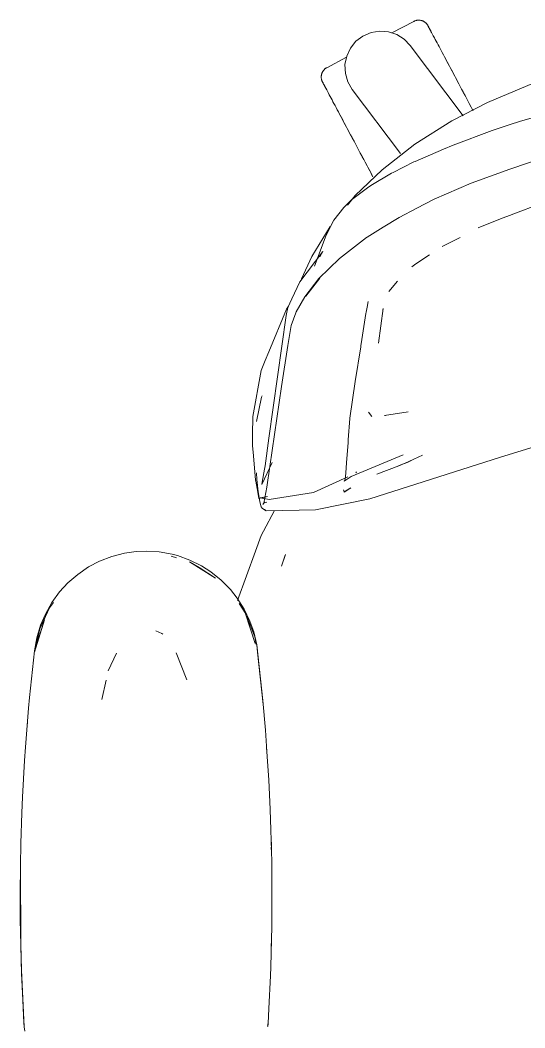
# Model space of a CAD drawing. Header units: millimetres. Extents: x 155927 to 317870, y -36033 to 97293.
# Drawn here: x 227355.3 to 227549.6, y 11786.4 to 12174.1 of the extents above; entities that cross this region are included whole.
import ezdxf

# ---------------------------------------------------------------- set-up
doc = ezdxf.new("R2010")
doc.units = ezdxf.units.MM
doc.header["$MEASUREMENT"] = 0
doc.layers.add('G-IMPT', color=8, linetype='CONTINUOUS', lineweight=9)
doc.layers.add('I-FURN', color=8, linetype='CONTINUOUS', lineweight=9)

msp = doc.modelspace()

# ---------------------------------------------------------------- linework, layer by layer
at = {"layer": 'G-IMPT'}
for p, q in [((227553.26, 12149.94), (227535.29, 12142.42)), ((227547.51, 12135.15), (227578.34, 12144.09)), ((227535.29, 12142.42), (227521.51, 12135.33)), ((227521.51, 12135.33), (227507.22, 12126.36)), ((227547.51, 12135.15), (227543.91, 12133.96)), ((227537.09, 12131.61), (227522.01, 12126.01)), ((227537.09, 12131.61), (227543.91, 12133.96)), ((227507.22, 12126.36), (227494.62, 12116.55)), ((227507.37, 12119.76), (227518.33, 12124.53)), ((227518.33, 12124.53), (227522.01, 12126.01)), ((227498.92, 12115.54), (227506.93, 12119.54)), ((227507.37, 12119.76), (227506.93, 12119.54)), ((227543.86, 12116.84), (227558.78, 12121.85)), ((227484.32, 12106.59), (227494.62, 12116.55)), ((227498.92, 12115.54), (227498.32, 12115.24)), ((227543.86, 12116.84), (227528.98, 12111.39)), ((227498.32, 12115.24), (227490.32, 12110.5)), ((227482.9, 12104.92), (227489.03, 12109.64)), ((227489.03, 12109.64), (227490.32, 12110.5)), ((227528.98, 12111.39), (227514.76, 12105.21)), ((227479.88, 12102.03), (227482.9, 12104.92)), ((227484.32, 12106.59), (227481.32, 12102.92)), ((227508.03, 12101.82), (227514.76, 12105.21)), ((227560.12, 12105.25), (227542.67, 12098.54)), ((227476.02, 12097.17), (227479.88, 12102.03)), ((227508.03, 12101.82), (227501.24, 12098.25)), ((227475.4, 12096.03), (227474.23, 12093.59)), ((227476.02, 12097.17), (227475.4, 12096.03)), ((227495.01, 12094.48), (227501.24, 12098.25)), ((227540.94, 12097.88), (227531.62, 12094.15)), ((227542.67, 12098.54), (227540.94, 12097.88)), ((227467.59, 12083.22), (227474.71, 12094.67)), ((227474.23, 12093.59), (227473.16, 12091.36)), ((227495.01, 12094.48), (227488.91, 12090.6)), ((227531.62, 12094.15), (227533.86, 12095.15)), ((227468.65, 12079.46), (227473.16, 12091.36)), ((227478.22, 12082.41), (227488.66, 12090.43)), ((227488.91, 12090.6), (227488.66, 12090.43)), ((227517.78, 12086.98), (227524.75, 12090.52)), ((227471.88, 12085.11), (227462.94, 12073.41)), ((227471.88, 12085.11), (227470.72, 12083.08)), ((227463.61, 12074.6), (227467.59, 12083.22)), ((227478.22, 12082.41), (227470.32, 12074.68)), ((227507.17, 12079.96), (227512.31, 12083.45)), ((227512.31, 12083.45), (227512.89, 12083.84)), ((227507.17, 12079.96), (227506.07, 12079.21)), ((227459.9, 12066.89), (227462.94, 12073.41)), ((227464.9, 12067.71), (227470.32, 12074.68)), ((227470.63, 12074.88), (227465.23, 12067.94)), ((227470.63, 12074.88), (227467.82, 12071.31)), ((227500.54, 12073.68), (227497.2, 12069.78)), ((227465.23, 12067.94), (227467.82, 12071.31)), ((227459.9, 12066.89), (227458.33, 12063.52)), ((227464.9, 12067.71), (227461.61, 12061.88)), ((227489.34, 12065.87), (227488.88, 12063.7)), ((227457.84, 12062.96), (227451.05, 12046.51)), ((227457.68, 12060.53), (227458.33, 12063.52)), ((227458.62, 12064.13), (227457.84, 12062.96)), ((227459.65, 12056.66), (227461.4, 12061.45)), ((227461.61, 12061.88), (227461.4, 12061.45)), ((227486.58, 12049.53), (227488.39, 12061.25)), ((227488.39, 12061.25), (227488.46, 12061.72)), ((227488.88, 12063.7), (227488.46, 12061.72)), ((227493.26, 12049.83), (227495.04, 12063.18)), ((227495.04, 12063.18), (227494.9, 12062.71)), ((227451.01, 12013.31), (227457.68, 12060.53)), ((227459.65, 12056.66), (227458.35, 12048.99)), ((227486.58, 12049.53), (227486.49, 12048.92)), ((227451.05, 12046.51), (227449.66, 12043.15)), ((227455.95, 12033.22), (227458.35, 12048.99)), ((227484.29, 12035.05), (227486.41, 12048.41)), ((227486.41, 12048.41), (227486.49, 12048.92)), ((227448.06, 12039.29), (227449.66, 12043.15)), ((227444.83, 12021.59), (227448.06, 12039.29)), ((227484.29, 12035.05), (227482.26, 12020.98)), ((227451.4, 12002.35), (227455.95, 12033.22)), ((227446.24, 12019.73), (227448.28, 12029.04)), ((227448.28, 12029.04), (227448.43, 12029.61)), ((227490.64, 12021.64), (227489.36, 12023.28)), ((227495.59, 12021.99), (227504.75, 12023.39)), ((227444.83, 12021.59), (227444.8, 12014.63)), ((227482.25, 12020.9), (227481.63, 12012.66)), ((227482.25, 12020.9), (227482.26, 12020.98)), ((227495.59, 12021.99), (227495.94, 12022.04)), ((227444.8, 12014.63), (227444.8, 12010.46)), ((227570.15, 12015.14), (227540.18, 12005.95)), ((227451.01, 12013.31), (227449.57, 12002.65)), ((227481.56, 12011.67), (227481, 12003.81)), ((227481.63, 12012.66), (227481.56, 12011.67)), ((227445.14, 12006.5), (227444.8, 12010.46)), ((227482.78, 11998.5), (227502.76, 12006.94)), ((227445.94, 11997.18), (227445.14, 12006.5)), ((227448.38, 11995.47), (227452.37, 12003.87)), ((227481, 12003.81), (227480.7, 11999.94)), ((227540.18, 12005.95), (227489.93, 11989.96)), ((227506.02, 12004.66), (227500.91, 12002.64)), ((227500.91, 12002.64), (227504.96, 12004.24)), ((227501.12, 12002.64), (227506.02, 12004.66)), ((227503.5, 12003.67), (227510.21, 12006.71)), ((227446.46, 11997.34), (227446.25, 11999.93)), ((227449.35, 12001.35), (227448.52, 11996.33)), ((227449.35, 12001.35), (227449.57, 12002.65)), ((227450.29, 11994.5), (227451.4, 12002.35)), ((227480.7, 11999.86), (227480.4, 11997.48)), ((227480.7, 11999.86), (227480.7, 11999.94)), ((227484.5, 11999.96), (227484.77, 12000.39)), ((227501.12, 12002.64), (227492.65, 11999.39)), ((227445.94, 11997.18), (227445.99, 11996.71)), ((227445.99, 11996.71), (227446.8, 11992.46)), ((227446.98, 11992.66), (227446.46, 11997.34)), ((227448.38, 11995.47), (227448.52, 11996.33)), ((227468.28, 11992.4), (227481.46, 11998.39)), ((227480.11, 11996.74), (227482.78, 11998.5)), ((227480.4, 11997.47), (227480.11, 11996.74)), ((227480.4, 11997.47), (227480.4, 11997.48)), ((227446.8, 11992.46), (227447.24, 11990.13)), ((227447.06, 11992.04), (227446.98, 11992.66)), ((227447.06, 11992.04), (227447.59, 11988.76)), ((227449.18, 11988.23), (227450.29, 11994.5)), ((227468.28, 11992.4), (227451.23, 11989.68)), ((227479.81, 11993.47), (227480.09, 11992.6)), ((227482.57, 11994.13), (227480.09, 11992.6)), ((227480.09, 11992.6), (227482.56, 11994.09)), ((227480.11, 11992.54), (227480.09, 11992.6)), ((227480.11, 11992.54), (227482.57, 11994.13)), ((227450.52, 11990.86), (227447.24, 11990.13)), ((227448.14, 11986.9), (227447.59, 11988.76)), ((227450.52, 11990.86), (227447.65, 11990.37)), ((227447.65, 11990.37), (227451.23, 11989.68)), ((227449.35, 11988.85), (227448.79, 11987.75)), ((227449.18, 11988.25), (227448.79, 11987.75)), ((227449.35, 11988.85), (227449.18, 11988.23)), ((227449.18, 11988.25), (227449.72, 11988.58)), ((227450.22, 11988.65), (227449.72, 11988.58)), ((227468.98, 11985.77), (227489.93, 11989.96)), ((227448.14, 11986.9), (227448.46, 11986.36)), ((227448.46, 11986.36), (227448.96, 11985.99)), ((227449.99, 11985.38), (227448.96, 11985.99)), ((227449.58, 11985.86), (227448.96, 11985.99)), ((227448.96, 11985.99), (227449.03, 11985.97)), ((227449.58, 11985.86), (227449.03, 11985.97)), ((227453.18, 11985.45), (227449.04, 11977.55)), ((227468.98, 11985.77), (227449.99, 11985.38)), ((227445.93, 11969.81), (227448.12, 11975.79)), ((227449.04, 11977.55), (227448.12, 11975.79)), ((227395.41, 11969.01), (227390.54, 11967.75)), ((227395.41, 11969.01), (227399.92, 11969.66)), ((227403.77, 11969.83), (227399.92, 11969.66)), ((227403.77, 11969.83), (227408.81, 11969.53)), ((227408.81, 11969.53), (227413.76, 11968.65)), ((227413.76, 11968.65), (227415.89, 11968.09)), ((227420.66, 11966.38), (227415.89, 11968.09)), ((227438.98, 11950.88), (227445.93, 11969.81)), ((227457.52, 11968.51), (227455.89, 11964.05)), ((227457.52, 11968.51), (227457.26, 11967.93)), ((227381.67, 11963.73), (227385.83, 11965.92)), ((227385.83, 11965.92), (227390.54, 11967.75)), ((227415.45, 11967.29), (227413.42, 11967.91)), ((227420.56, 11965.73), (227424.24, 11963.57)), ((227420.56, 11965.73), (227430.51, 11959.41)), ((227420.66, 11966.38), (227425.17, 11964.14)), ((227425.17, 11964.14), (227428.72, 11961.87)), ((227455.89, 11964.05), (227457.26, 11967.93)), ((227377.5, 11960.9), (227373.66, 11957.57)), ((227381.67, 11963.73), (227377.5, 11960.9)), ((227424.24, 11963.57), (227430.51, 11959.41)), ((227432.69, 11958.68), (227428.72, 11961.87)), ((227370.5, 11954.14), (227373.66, 11957.57)), ((227432.69, 11958.68), (227436.24, 11955.08)), ((227370.5, 11954.14), (227367.5, 11950.05)), ((227436.24, 11955.08), (227438.86, 11951.77)), ((227364.99, 11945.61), (227367.5, 11950.05)), ((227368.19, 11950.09), (227366.6, 11947.99)), ((227441.59, 11947.44), (227438.86, 11951.77)), ((227441.99, 11946.12), (227439.56, 11949.7)), ((227362.86, 11939.92), (227366.6, 11947.99)), ((227364.99, 11945.61), (227363.18, 11941.37)), ((227441.59, 11947.44), (227443.78, 11942.86)), ((227441.99, 11946.12), (227442.89, 11943.41)), ((227441.99, 11946.12), (227445.8, 11934.27)), ((227445.59, 11936.9), (227442.39, 11945.08)), ((227360.82, 11930.95), (227364.65, 11943.41)), ((227363.18, 11941.37), (227361.71, 11936.51)), ((227364.65, 11943.41), (227361.73, 11934.27)), ((227442.89, 11943.41), (227445.8, 11934.27)), ((227443.78, 11942.86), (227445.23, 11938.73)), ((227362.86, 11939.92), (227360.95, 11931.52)), ((227407.59, 11939.22), (227409.82, 11938.2)), ((227409.82, 11938.2), (227410.27, 11937.9)), ((227446.39, 11933.77), (227445.23, 11938.73)), ((227360.82, 11931.47), (227361.71, 11936.51)), ((227360.82, 11930.95), (227361.73, 11934.27)), ((227446.17, 11933.85), (227445.59, 11936.9)), ((227446.39, 11933.77), (227448.84, 11910.82)), ((227446.39, 11933.77), (227446.72, 11930.95)), ((227446.39, 11933.77), (227448.74, 11912.33)), ((227358.91, 11913.54), (227360.82, 11931.47)), ((227392.39, 11930.58), (227389.12, 11923.8)), ((227419.49, 11920.25), (227415.34, 11930.68)), ((227448.84, 11910.82), (227446.72, 11930.95)), ((227386.79, 11912.75), (227388.36, 11920.19)), ((227358.57, 11909.41), (227358.91, 11913.54)), ((227448.74, 11912.33), (227449.72, 11900.94)), ((227357.32, 11894.35), (227358.57, 11909.41)), ((227357.97, 11902.54), (227358.14, 11904.21)), ((227450.45, 11890.65), (227449.72, 11900.94)), ((227357.32, 11894.35), (227356.99, 11889.26)), ((227450.32, 11892.69), (227450.18, 11894.11)), ((227450.32, 11892.69), (227450.41, 11890.79)), ((227450.45, 11890.65), (227451.01, 11881.78)), ((227356.99, 11889.26), (227356.18, 11875.13)), ((227451.55, 11870.47), (227451.01, 11881.78)), ((227355.93, 11869.1), (227356.18, 11875.13)), ((227355.93, 11869.1), (227355.54, 11857.34)), ((227451.55, 11870.47), (227451.85, 11862.59)), ((227355.79, 11864.22), (227355.68, 11862.28)), ((227355.68, 11862.28), (227355.66, 11860.78)), ((227452.14, 11850.29), (227451.85, 11862.59)), ((227355.37, 11848.92), (227355.54, 11857.34)), ((227451.93, 11858.72), (227452.01, 11857.06)), ((227452.01, 11857.06), (227452, 11854.98)), ((227355.37, 11848.92), (227355.29, 11838.13)), ((227355.37, 11848.92), (227355.33, 11828.74)), ((227355.37, 11848.92), (227355.49, 11818.91)), ((227452.14, 11850.29), (227452.21, 11844.81)), ((227452.22, 11830.1), (227452.21, 11844.81)), ((227355.49, 11818.91), (227355.29, 11838.13)), ((227355.33, 11828.74), (227355.49, 11818.91)), ((227355.33, 11828.74), (227355.83, 11807.34)), ((227355.33, 11828.74), (227355.79, 11808.55)), ((227355.37, 11828.74), (227355.35, 11826.7)), ((227452.17, 11825.59), (227452.22, 11830.1)), ((227355.35, 11826.7), (227355.43, 11824.49)), ((227452.17, 11825.59), (227451.79, 11809.92)), ((227355.49, 11818.91), (227355.83, 11807.34)), ((227451.99, 11818.86), (227451.99, 11816.65)), ((227451.88, 11813.96), (227451.99, 11816.65)), ((227451.79, 11809.92), (227451.67, 11806.37)), ((227355.83, 11807.34), (227355.79, 11808.55)), ((227355.79, 11808.55), (227356.88, 11786.77)), ((227355.79, 11808.55), (227356.77, 11788.38)), ((227355.83, 11807.34), (227356.88, 11786.77)), ((227451.05, 11793.81), (227451.67, 11806.37)), ((227451.05, 11793.81), (227450.77, 11788.15)), ((227356.88, 11786.77), (227356.77, 11788.38)), ((227356.88, 11786.77), (227357.13, 11785.12)), ((227450.49, 11786.89), (227450.77, 11788.38)), ((227450.77, 11788.15), (227450.61, 11786.89))]:
    msp.add_line(p, q, dxfattribs=at)
at = {"layer": 'I-FURN'}
for p, q in [((227506.85, 12173.64), (227498.45, 12169.17)), ((227506.85, 12173.64), (227507, 12173.71)), ((227507, 12173.71), (227507.15, 12173.78)), ((227507.15, 12173.78), (227507.29, 12173.84)), ((227507.29, 12173.84), (227507.45, 12173.9)), ((227507.45, 12173.9), (227507.6, 12173.95)), ((227507.6, 12173.95), (227507.75, 12173.99)), ((227507.75, 12173.99), (227507.91, 12174.02)), ((227507.91, 12174.02), (227508.07, 12174.06)), ((227508.07, 12174.06), (227508.23, 12174.08)), ((227508.23, 12174.08), (227508.39, 12174.1)), ((227508.39, 12174.1), (227508.55, 12174.11)), ((227508.55, 12174.11), (227508.71, 12174.11)), ((227508.71, 12174.11), (227508.87, 12174.11)), ((227508.87, 12174.11), (227509.03, 12174.1)), ((227509.03, 12174.1), (227509.19, 12174.09)), ((227509.19, 12174.09), (227509.35, 12174.07)), ((227509.35, 12174.07), (227509.51, 12174.04)), ((227509.51, 12174.04), (227509.67, 12174.01)), ((227509.67, 12174.01), (227509.83, 12173.96)), ((227509.83, 12173.96), (227509.98, 12173.92)), ((227509.98, 12173.92), (227510.13, 12173.87)), ((227510.13, 12173.87), (227510.28, 12173.81)), ((227510.28, 12173.81), (227510.43, 12173.74)), ((227510.43, 12173.74), (227510.58, 12173.67)), ((227510.58, 12173.67), (227510.72, 12173.6)), ((227510.72, 12173.6), (227510.86, 12173.52)), ((227510.86, 12173.52), (227510.99, 12173.43)), ((227490.4, 12169.34), (227493.73, 12169.89)), ((227493.73, 12169.89), (227497.09, 12169.62)), ((227497.09, 12169.62), (227500.29, 12168.56)), ((227510.99, 12173.43), (227511.13, 12173.34)), ((227511.13, 12173.34), (227511.25, 12173.24)), ((227511.25, 12173.24), (227511.38, 12173.14)), ((227511.38, 12173.14), (227511.5, 12173.03)), ((227511.5, 12173.03), (227511.61, 12172.92)), ((227511.61, 12172.92), (227511.72, 12172.8)), ((227511.72, 12172.8), (227511.83, 12172.68)), ((227511.83, 12172.68), (227511.93, 12172.55)), ((227511.93, 12172.55), (227512.03, 12172.42)), ((227512.03, 12172.42), (227512.12, 12172.29)), ((227512.12, 12172.29), (227512.2, 12172.15)), ((227512.2, 12172.15), (227512.28, 12172.01)), ((227512.28, 12172.01), (227512.31, 12171.97)), ((227512.31, 12171.97), (227512.32, 12171.95)), ((227512.33, 12171.93), (227512.31, 12171.97)), ((227512.31, 12171.97), (227512.31, 12171.97)), ((227512.32, 12171.95), (227512.35, 12171.89)), ((227512.37, 12171.84), (227512.33, 12171.93)), ((227512.35, 12171.89), (227512.4, 12171.79)), ((227512.44, 12171.72), (227512.37, 12171.84)), ((227512.4, 12171.79), (227512.48, 12171.65)), ((227512.53, 12171.56), (227512.44, 12171.72)), ((227512.48, 12171.65), (227512.57, 12171.47)), ((227512.63, 12171.36), (227512.53, 12171.56)), ((227512.57, 12171.47), (227512.69, 12171.25)), ((227512.76, 12171.12), (227512.63, 12171.36)), ((227512.69, 12171.25), (227512.83, 12171)), ((227512.91, 12170.84), (227512.76, 12171.12)), ((227512.83, 12171), (227512.98, 12170.7)), ((227513.08, 12170.52), (227512.91, 12170.84)), ((227512.98, 12170.7), (227513.16, 12170.36)), ((227513.27, 12170.17), (227513.08, 12170.52)), ((227513.16, 12170.36), (227513.36, 12169.99)), ((227513.48, 12169.77), (227513.27, 12170.17)), ((227513.36, 12169.99), (227513.58, 12169.58)), ((227513.7, 12169.34), (227513.48, 12169.77)), ((227482.47, 12163.37), (227484.6, 12165.98)), ((227484.6, 12165.98), (227487.3, 12168.01)), ((227487.3, 12168.01), (227490.4, 12169.34)), ((227500.29, 12168.56), (227503.15, 12166.76)), ((227503.15, 12166.76), (227505.49, 12164.33)), ((227513.58, 12169.58), (227513.82, 12169.13)), ((227513.95, 12168.88), (227513.7, 12169.34)), ((227513.82, 12169.13), (227514.07, 12168.65)), ((227514.22, 12168.38), (227513.95, 12168.88)), ((227514.07, 12168.65), (227514.35, 12168.13)), ((227514.5, 12167.84), (227514.22, 12168.38)), ((227514.35, 12168.13), (227514.64, 12167.58)), ((227514.81, 12167.27), (227514.5, 12167.84)), ((227514.64, 12167.58), (227514.95, 12167)), ((227515.13, 12166.67), (227514.81, 12167.27)), ((227515.46, 12166.04), (227515.13, 12166.67)), ((227515.82, 12165.37), (227515.46, 12166.04)), ((227481.03, 12160.32), (227482.47, 12163.37)), ((227505.49, 12164.33), (227525.88, 12137.26)), ((227516.18, 12164.68), (227515.82, 12165.37)), ((227516.57, 12163.96), (227516.18, 12164.68)), ((227516.97, 12163.21), (227516.57, 12163.96)), ((227517.38, 12162.43), (227516.97, 12163.21)), ((227517.81, 12161.63), (227517.38, 12162.43)), ((227480.94, 12159.86), (227473.36, 12155.83)), ((227480.36, 12157.01), (227481.03, 12160.32)), ((227518.24, 12160.81), (227517.81, 12161.63)), ((227518.69, 12159.96), (227518.24, 12160.81)), ((227519.16, 12159.09), (227518.69, 12159.96)), ((227519.63, 12158.2), (227519.16, 12159.09)), ((227520.11, 12157.3), (227519.63, 12158.2)), ((227471.66, 12154.1), (227471.73, 12154.24)), ((227471.73, 12154.24), (227471.82, 12154.38)), ((227471.82, 12154.38), (227471.9, 12154.52)), ((227471.9, 12154.52), (227471.99, 12154.65)), ((227471.99, 12154.65), (227472.09, 12154.78)), ((227472.09, 12154.78), (227472.2, 12154.9)), ((227472.2, 12154.9), (227472.3, 12155.02)), ((227472.3, 12155.02), (227472.42, 12155.14)), ((227472.42, 12155.14), (227472.53, 12155.25)), ((227472.53, 12155.25), (227472.65, 12155.35)), ((227472.65, 12155.35), (227472.78, 12155.46)), ((227472.78, 12155.46), (227472.91, 12155.55)), ((227472.91, 12155.55), (227473.04, 12155.64)), ((227473.04, 12155.64), (227473.18, 12155.73)), ((227473.18, 12155.73), (227473.32, 12155.81)), ((227473.32, 12155.81), (227473.36, 12155.83)), ((227480.5, 12153.64), (227480.36, 12157.01)), ((227519.85, 12157.79), (227520.33, 12156.88)), ((227520.6, 12156.38), (227520.11, 12157.3)), ((227520.33, 12156.88), (227520.83, 12155.95)), ((227521.1, 12155.44), (227520.6, 12156.38)), ((227520.83, 12155.95), (227521.33, 12155)), ((227521.6, 12154.49), (227521.1, 12155.44)), ((227521.33, 12155), (227521.84, 12154.04)), ((227522.12, 12153.52), (227521.6, 12154.49)), ((227471.22, 12152.4), (227471.23, 12152.56)), ((227471.22, 12152.24), (227471.22, 12152.4)), ((227471.22, 12152.07), (227471.22, 12152.24)), ((227471.23, 12151.91), (227471.22, 12152.07)), ((227471.23, 12152.56), (227471.24, 12152.72)), ((227471.25, 12151.75), (227471.23, 12151.91)), ((227471.24, 12152.72), (227471.26, 12152.88)), ((227471.28, 12151.59), (227471.25, 12151.75)), ((227471.26, 12152.88), (227471.29, 12153.04)), ((227471.31, 12151.44), (227471.28, 12151.59)), ((227471.29, 12153.04), (227471.33, 12153.19)), ((227471.34, 12151.28), (227471.31, 12151.44)), ((227471.33, 12153.19), (227471.37, 12153.35)), ((227471.38, 12151.12), (227471.34, 12151.28)), ((227471.37, 12153.35), (227471.41, 12153.51)), ((227471.43, 12150.97), (227471.38, 12151.12)), ((227471.41, 12153.51), (227471.46, 12153.66)), ((227471.49, 12150.82), (227471.43, 12150.97)), ((227471.46, 12153.66), (227471.52, 12153.81)), ((227471.55, 12150.67), (227471.49, 12150.82)), ((227471.52, 12153.81), (227471.59, 12153.96)), ((227471.62, 12150.52), (227471.55, 12150.67)), ((227471.59, 12153.96), (227471.66, 12154.1)), ((227471.69, 12150.38), (227471.62, 12150.52)), ((227471.69, 12150.37), (227471.69, 12150.38)), ((227471.69, 12150.38), (227471.7, 12150.36)), ((227471.72, 12150.33), (227471.69, 12150.37)), ((227471.7, 12150.36), (227471.73, 12150.3)), ((227471.76, 12150.25), (227471.72, 12150.33)), ((227471.73, 12150.3), (227471.79, 12150.2)), ((227471.82, 12150.13), (227471.76, 12150.25)), ((227481.44, 12150.4), (227480.5, 12153.64)), ((227483.14, 12147.48), (227481.44, 12150.4)), ((227521.84, 12154.04), (227522.35, 12153.08)), ((227522.63, 12152.55), (227522.12, 12153.52)), ((227522.35, 12153.08), (227522.87, 12152.1)), ((227523.16, 12151.56), (227522.63, 12152.55)), ((227522.87, 12152.1), (227523.4, 12151.11)), ((227523.68, 12150.57), (227523.16, 12151.56)), ((227523.4, 12151.11), (227523.93, 12150.12)), ((227524.21, 12149.58), (227523.68, 12150.57)), ((227471.79, 12150.2), (227471.86, 12150.06)), ((227471.91, 12149.97), (227471.82, 12150.13)), ((227471.86, 12150.06), (227471.96, 12149.88)), ((227472.02, 12149.76), (227471.91, 12149.97)), ((227471.96, 12149.88), (227472.07, 12149.66)), ((227472.14, 12149.52), (227472.02, 12149.76)), ((227472.07, 12149.66), (227472.21, 12149.4)), ((227472.29, 12149.24), (227472.14, 12149.52)), ((227472.21, 12149.4), (227472.37, 12149.1)), ((227472.46, 12148.93), (227472.29, 12149.24)), ((227472.37, 12149.1), (227472.55, 12148.77)), ((227472.65, 12148.57), (227472.46, 12148.93)), ((227472.55, 12148.77), (227472.74, 12148.39)), ((227472.86, 12148.18), (227472.65, 12148.57)), ((227472.74, 12148.39), (227472.96, 12147.98)), ((227473.09, 12147.75), (227472.86, 12148.18)), ((227472.96, 12147.98), (227473.2, 12147.54)), ((227473.34, 12147.28), (227473.09, 12147.75)), ((227473.2, 12147.54), (227473.46, 12147.06)), ((227473.6, 12146.78), (227473.34, 12147.28)), ((227473.46, 12147.06), (227473.73, 12146.54)), ((227473.89, 12146.25), (227473.6, 12146.78)), ((227473.73, 12146.54), (227474.02, 12145.99)), ((227501.77, 12122.75), (227483.14, 12147.48)), ((227523.93, 12150.12), (227524.46, 12149.12)), ((227524.75, 12148.58), (227524.21, 12149.58)), ((227524.46, 12149.12), (227524.99, 12148.11)), ((227525.28, 12147.57), (227524.75, 12148.58)), ((227524.99, 12148.11), (227525.53, 12147.11)), ((227525.82, 12146.57), (227525.28, 12147.57)), ((227525.53, 12147.11), (227526.06, 12146.1)), ((227526.35, 12145.56), (227525.82, 12146.57)), ((227474.19, 12145.68), (227473.89, 12146.25)), ((227474.02, 12145.99), (227474.33, 12145.4)), ((227474.33, 12145.4), (227474.66, 12144.79)), ((227474.66, 12144.79), (227475.01, 12144.14)), ((227475.01, 12144.14), (227475.37, 12143.46)), ((227475.37, 12143.46), (227475.74, 12142.75)), ((227475.74, 12142.75), (227476.13, 12142.02)), ((227526.06, 12146.1), (227526.6, 12145.1)), ((227526.88, 12144.56), (227526.35, 12145.56)), ((227526.6, 12145.1), (227527.13, 12144.1)), ((227527.41, 12143.56), (227526.88, 12144.56)), ((227527.13, 12144.1), (227527.66, 12143.1)), ((227527.94, 12142.56), (227527.41, 12143.56)), ((227527.66, 12143.1), (227528.18, 12142.11)), ((227528.47, 12141.58), (227527.94, 12142.56)), ((227476.13, 12142.02), (227476.54, 12141.26)), ((227476.54, 12141.26), (227476.96, 12140.47)), ((227476.96, 12140.47), (227477.39, 12139.66)), ((227477.39, 12139.66), (227477.83, 12138.82)), ((227478.08, 12138.36), (227477.63, 12139.21)), ((227477.83, 12138.82), (227478.29, 12137.97)), ((227528.18, 12142.11), (227528.71, 12141.13)), ((227528.99, 12140.6), (227528.47, 12141.58)), ((227528.71, 12141.13), (227529.23, 12140.15)), ((227529.5, 12139.63), (227528.99, 12140.6)), ((227529.23, 12140.15), (227529.74, 12139.19)), ((227478.54, 12137.5), (227478.08, 12138.36)), ((227478.29, 12137.97), (227478.76, 12137.09)), ((227479.01, 12136.61), (227478.54, 12137.5)), ((227478.76, 12137.09), (227479.23, 12136.19)), ((227479.49, 12135.7), (227479.01, 12136.61)), ((227479.23, 12136.19), (227479.72, 12135.28)), ((227479.98, 12134.78), (227479.49, 12135.7)), ((227479.72, 12135.28), (227480.21, 12134.35)), ((227480.48, 12133.84), (227479.98, 12134.78)), ((227480.21, 12134.35), (227480.71, 12133.41)), ((227480.99, 12132.89), (227480.48, 12133.84)), ((227480.71, 12133.41), (227481.22, 12132.45)), ((227481.5, 12131.93), (227480.99, 12132.89)), ((227481.22, 12132.45), (227481.74, 12131.48)), ((227482.02, 12130.95), (227481.5, 12131.93)), ((227481.74, 12131.48), (227482.26, 12130.5)), ((227482.54, 12129.97), (227482.02, 12130.95)), ((227482.26, 12130.5), (227482.78, 12129.51)), ((227483.07, 12128.98), (227482.54, 12129.97)), ((227482.78, 12129.51), (227483.31, 12128.52)), ((227483.6, 12127.98), (227483.07, 12128.98)), ((227483.31, 12128.52), (227483.84, 12127.52)), ((227484.13, 12126.98), (227483.6, 12127.98)), ((227483.84, 12127.52), (227484.38, 12126.52)), ((227484.67, 12125.98), (227484.13, 12126.98)), ((227484.38, 12126.52), (227484.91, 12125.51)), ((227485.2, 12124.97), (227484.67, 12125.98)), ((227484.91, 12125.51), (227485.45, 12124.51)), ((227485.73, 12123.96), (227485.2, 12124.97)), ((227485.45, 12124.51), (227485.98, 12123.5)), ((227486.27, 12122.96), (227485.73, 12123.96)), ((227485.98, 12123.5), (227486.51, 12122.5)), ((227486.8, 12121.96), (227486.27, 12122.96)), ((227486.51, 12122.5), (227487.04, 12121.5)), ((227487.33, 12120.97), (227486.8, 12121.96)), ((227487.04, 12121.5), (227487.57, 12120.51)), ((227487.85, 12119.98), (227487.33, 12120.97)), ((227487.57, 12120.51), (227488.09, 12119.53)), ((227488.37, 12119), (227487.85, 12119.98)), ((227488.09, 12119.53), (227488.61, 12118.56)), ((227488.89, 12118.03), (227488.37, 12119)), ((227488.61, 12118.56), (227489.12, 12117.59)), ((227489.4, 12117.08), (227488.89, 12118.03)), ((227489.12, 12117.59), (227489.63, 12116.64)), ((227489.9, 12116.13), (227489.4, 12117.08)), ((227489.63, 12116.64), (227490.13, 12115.7)), ((227490.39, 12115.2), (227489.9, 12116.13)), ((227490.13, 12115.7), (227490.62, 12114.78)), ((227490.88, 12114.29), (227490.39, 12115.2)), ((227490.62, 12114.78), (227491.1, 12113.87))]:
    msp.add_line(p, q, dxfattribs=at)

doc.saveas('drawing.dxf')
